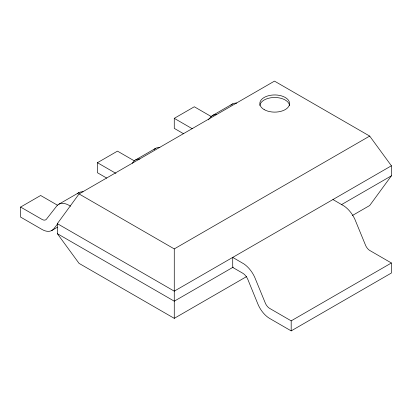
<?xml version="1.0" encoding="UTF-8"?>
<svg xmlns="http://www.w3.org/2000/svg" width="412" height="412" viewBox="0 0 412 412"><rect width="100%" height="100%" fill="white"/><g stroke="black" fill="none" stroke-linecap="round" stroke-linejoin="round"><path stroke-width="0.62" d="M246.644 276.555L174.266 318.342L79.058 263.376L57.345 233.676L57.345 223.649L79.058 193.944L274.48 81.118L369.688 136.084L391.4 165.789L391.4 175.816L369.688 205.516L352.425 215.481M57.381 224.19L53.936 228.645A19.833 11.448 60 0 1 42.003 229.448L20.6 217.088L20.6 207.061L40.644 195.489L57.51 205.227M132.278 163.234L134.029 161.066A21.012 12.133 60 0 1 139.853 159.006M208.348 119.866L210.862 116.709A21.012 12.133 60 0 1 216.686 114.644M106.765 178.118L97.433 172.731L97.433 162.704L117.477 151.132L134.343 160.871M183.592 133.761L174.266 128.374L174.266 118.342L194.31 106.77L211.717 116.823M58.864 204.203L78.908 192.631M135.697 159.846L155.741 148.274M212.53 115.489L232.574 103.917M51.701 230.55L57.268 227.336M79.058 193.944L174.266 248.91L369.688 136.084M391.4 165.789L174.266 291.15L57.345 223.649M233.28 267.105L174.266 301.177L57.345 233.676M341.291 204.749L391.4 175.816M291.186 320.85L391.4 262.99L391.4 273.022L291.186 330.882L269.778 318.522A19.833 11.448 60 0 1 257.845 303.943L247.895 279.568A8.719 5.032 60 0 0 242.647 273.156L232.723 267.429L232.723 257.397L243.904 263.907A21.012 12.133 60 0 1 254.585 276.957L265.498 303.52A7.54 4.352 60 0 0 269.33 308.202L291.186 320.85L291.186 330.882M332.942 199.537L344.123 206.046A21.012 12.133 60 0 1 354.799 219.096L365.712 245.66A7.54 4.352 60 0 0 369.543 250.342L391.4 262.99M174.266 118.342L192.219 128.709M97.433 162.704L115.932 173.385M70.55 206.196L67.877 204.707A21.012 12.133 60 0 0 57.201 205.423L46.288 219.39A7.54 4.352 60 0 1 42.457 219.648L20.6 207.061M174.266 248.91L174.266 318.342M259.848 105.518A14.883 8.59 0 0 1 274.701 97.49A14.883 8.59 0 0 1 289.548 105.518M77.24 193.851A21.012 12.133 60 0 1 83.064 191.791M154.073 149.494A21.012 12.133 60 0 1 159.897 147.434M230.905 105.137A21.012 12.133 60 0 1 236.73 103.072M264.18 109.607A14.883 8.59 0 0 0 289.075 105.755A14.883 8.59 0 0 0 270.849 95.234A14.883 8.59 0 0 0 264.18 109.607"/></g></svg>
